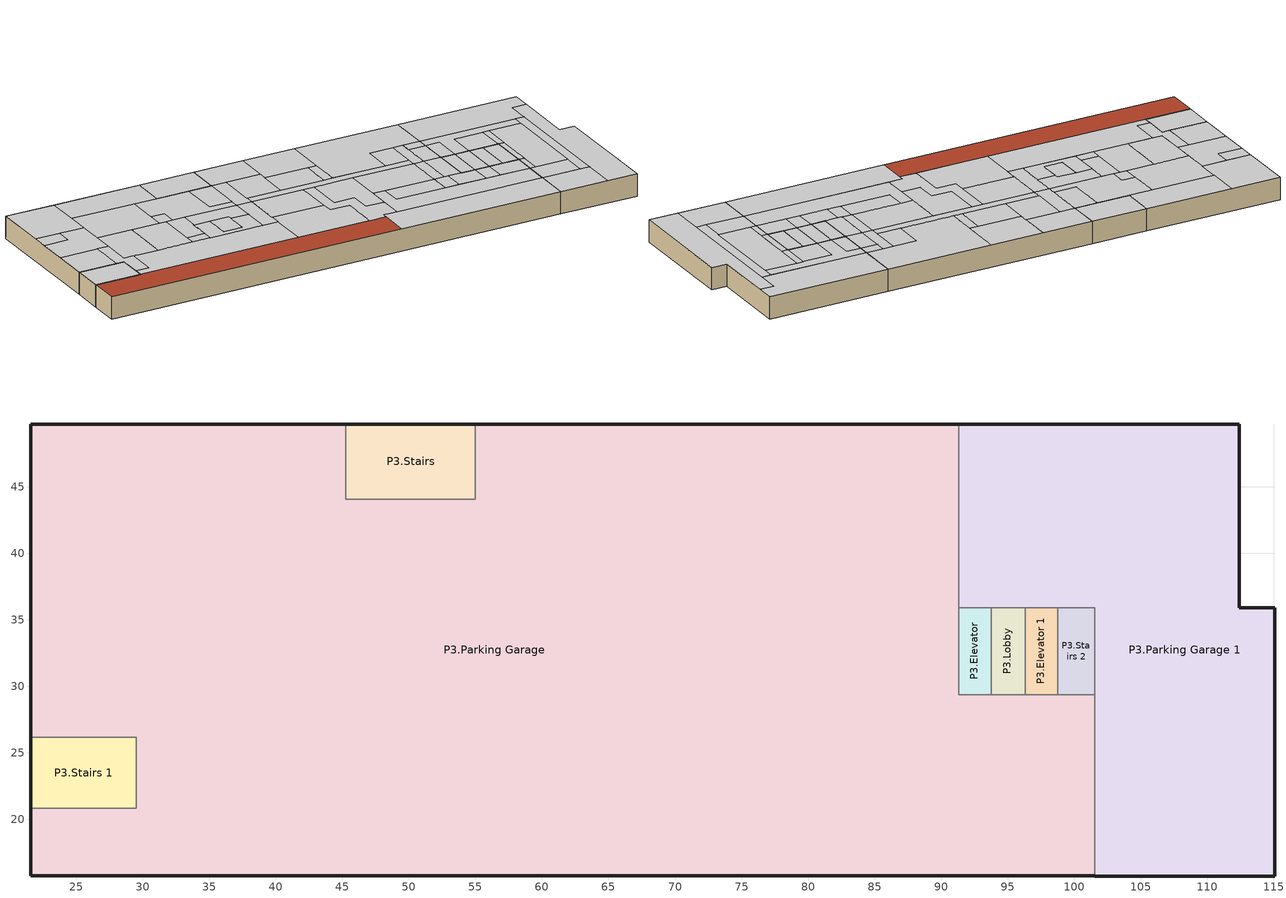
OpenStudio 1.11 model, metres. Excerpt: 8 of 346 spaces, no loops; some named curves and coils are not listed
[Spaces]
P3.Parking Garage
 floor to P2 1.Parking Garage: 91.32,49.72 91.32,29.38 101.54,29.38 101.54,15.75 21.57,15.75 21.57,20.83 29.52,20.83 29.52,26.17 21.57,26.17 21.57,49.72 45.27,49.72 45.27,44.08 54.98,44.08 54.98,49.72 z11.28
 wall outside: 21.57,20.83 21.57,15.75 101.54,15.75 / 45.27,49.72 21.57,49.72 21.57,26.17 / 91.32,49.72 54.98,49.72 z11.28:15.09
 wall to P3.Stairs 2: 101.54,29.38 98.75,29.38 z11.28:15.09
 wall to P3.Parking Garage 1: 101.54,15.75 101.54,29.38 / 91.32,35.92 91.32,49.72 z11.28:15.09
 wall to P3.Stairs 1: 21.57,26.17 29.52,26.17 29.52,20.83 21.57,20.83 z11.28:15.09
 wall to P3.Stairs: 54.98,49.72 54.98,44.08 45.27,44.08 45.27,49.72 z11.28:15.09
 wall to P3.Elevator: 93.77,29.38 91.32,29.38 91.32,35.92 z11.28:15.09
 wall to P3.Lobby: 96.34,29.38 93.77,29.38 z11.28:15.09
 wall to P3.Elevator 1: 98.75,29.38 96.34,29.38 z11.28:15.09
 ceiling to 4.Elec/MechRoom: 91.32,29.38 91.32,35.92 88.31,35.92 88.31,29.38 z15.09
 ceiling to 4.Conference 3: 93.77,25.76 93.77,29.38 89.02,29.38 89.02,25.76 z15.09
 ceiling to 4.Storage 1: 71.36,37.43 71.36,42.67 63.7,42.67 63.7,37.43 z15.09
 ceiling to 4.Corridor 4: 73.24,20.83 73.24,21.68 75.68,21.68 75.68,25.76 72.31,25.76 72.31,29.38 68.73,29.38 68.73,35.92 66.88,35.92 66.88,27.32 70.32,27.32 70.32,20.83 z15.09
 ceiling to 4.Restroom 3: 36.31,27.36 36.31,35.92 30.13,35.92 30.13,27.36 z15.09
 ceiling to 4.Conference: 86.5,25.76 86.5,29.38 77.75,29.38 77.75,25.76 z15.09
 ceiling to 4.Elec/MechRoom 1: 75.68,25.76 75.68,35.92 68.73,35.92 68.73,29.38 72.31,29.38 72.31,25.76 z15.09
 ceiling to 4.Corridor 8: 89.02,25.76 89.02,29.38 86.5,29.38 86.5,25.76 z15.09
 ceiling to 4.Corridor 11: 101.54,21.68 101.54,25.76 77.75,25.76 77.75,29.38 75.68,29.38 75.68,21.68 z15.09
 ceiling to 4.OpenOffice 2: 45.27,44.08 45.27,49.72 30.13,49.72 30.13,44.08 z15.09
 ceiling to 4.Corridor 3: 88.31,35.92 88.31,42.67 86.5,42.67 86.5,35.92 z15.09
 ceiling to 4.OpenOffice 5: 51.82,28.34 51.82,32.74 48.45,32.74 48.45,28.34 z15.09
 ceiling to 4.BreakRoom: 63.7,37.43 63.7,44.08 57.64,44.08 57.64,37.43 z15.09
 ceiling to 4.Corridor: 91.32,40.85 91.32,42.67 88.31,42.67 88.31,40.85 z15.09
 ceiling to 4.Storage: 91.32,35.92 91.32,40.85 88.31,40.85 88.31,35.92 z15.09
 ceiling to 4.Conference 1: 54.98,32.06 54.98,35.92 45.61,35.92 45.61,32.74 51.82,32.74 51.82,32.06 z15.09
 ceiling to 4.OpenOffice 4: 82.39,37.43 86.5,37.43 86.5,42.67 82.39,42.67 z15.09
 ceiling to 4.Corridor 7: 86.5,35.92 86.5,37.43 57.64,37.43 57.64,35.92 z15.09
 ceiling to 4.Corridor 10: 57.64,35.92 57.64,44.08 54.98,44.08 54.98,35.92 z15.09
 ceiling to 4.Conference 10: 101.54,25.76 101.54,29.38 96.34,29.38 96.34,25.76 z15.09
 ceiling to 4.Corridor 9: 88.31,29.38 88.31,35.92 86.5,35.92 86.5,29.38 z15.09
 ceiling to 4.OpenOffice 8: 86.5,29.38 86.5,35.92 75.68,35.92 75.68,29.38 z15.09
 ceiling to 4.Exercise: 28.2,26.17 28.2,32.3 21.57,32.3 21.57,26.17 z15.09
 ceiling to 4.Corridor 5: 96.34,25.76 96.34,29.38 93.77,29.38 93.77,25.76 z15.09
 ceiling to 4.OpenOffice 7: 30.13,40.19 30.13,49.72 21.57,49.72 21.57,40.19 z15.09; 30.13,32.3 30.13,40.19 25.83,40.19 25.83,37.41 21.57,37.41 21.57,32.3 z15.09
 ceiling to 4.Corridor 2: 31.79,22.33 31.79,27.36 30.13,27.36 30.13,32.3 28.2,32.3 28.2,26.17 29.52,26.17 29.52,22.33 z15.09
 ceiling to 4.OpenOffice: 57.64,27.36 57.64,35.92 54.98,35.92 54.98,27.36 z15.09
 ceiling to 4.Restroom 4: 66.88,29.38 66.88,35.92 57.64,35.92 57.64,29.38 z15.09
 ceiling to 4.Conference 8: 101.54,15.75 101.54,21.68 73.24,21.68 73.24,15.75 z15.09
 ceiling to 4.Conference 4: 70.32,20.83 70.32,27.32 66.88,27.32 66.88,29.38 57.64,29.38 57.64,20.83 z15.09
 ceiling to 4.Conference 6: 72.91,42.67 72.91,49.72 63.7,49.72 63.7,42.67 z15.09
 ceiling to 4.Exercise 1: 57.64,20.83 57.64,27.36 31.79,27.36 31.79,22.33 29.52,22.33 29.52,20.83 z15.09
 ceiling to 4.Conference 9: 82.39,37.43 82.39,42.67 91.32,42.67 91.32,49.72 72.91,49.72 72.91,37.43 z15.09
 ceiling to 4.PrintRoom: 45.61,29.21 45.61,35.92 42.43,35.92 42.43,29.21 z15.09
 ceiling to 4.Restroom 1: 45.61,27.36 45.61,29.21 42.43,29.21 42.43,27.36 z15.09
 ceiling to 4.Restroom: 54.98,27.36 54.98,32.06 51.82,32.06 51.82,28.34 48.45,28.34 48.45,32.74 45.61,32.74 45.61,27.36 z15.09
 ceiling to 4.OpenOffice 3: 41.22,35.92 41.22,44.08 30.13,44.08 30.13,35.92 z15.09; 54.98,35.92 54.98,37.41 50.98,37.41 50.98,44.08 41.22,44.08 41.22,38.67 43.6,38.67 43.6,35.92 z15.09
 ceiling to 4.Restroom 2: 42.43,27.36 42.43,35.92 36.31,35.92 36.31,27.36 z15.09
 ceiling to 4.Corridor 1: 72.91,37.43 72.91,42.67 71.36,42.67 71.36,37.43 z15.09
 ceiling to 4.Conference 5: 21.57,37.41 25.83,37.41 25.83,40.19 21.57,40.19 z15.09
 ceiling to 4.OpenOffice 6: 43.6,35.92 43.6,38.67 41.22,38.67 41.22,35.92 z15.09
 ceiling to 4.OpenOffice 1: 54.98,37.41 54.98,44.08 50.98,44.08 50.98,37.41 z15.09
 ceiling to 4.BreakRoom 1: 63.7,44.08 63.7,49.72 54.98,49.72 54.98,44.08 z15.09
 roof outside: 73.24,15.75 73.24,20.83 21.57,20.83 21.57,15.75 z15.09
P3.Parking Garage 1
 floor to P2 1.Parking Garage 1: 112.41,49.72 112.41,35.92 115.08,35.92 115.08,15.75 101.54,15.75 101.54,35.92 91.32,35.92 91.32,49.72 z11.28
 wall outside: 101.54,15.75 115.08,15.75 115.08,35.92 112.41,35.92 112.41,49.72 91.32,49.72 z11.28:15.09
 wall to P3.Stairs 2: 98.75,35.92 101.54,35.92 101.54,29.38 z11.28:15.09
 wall to P3.Elevator 1: 96.34,35.92 98.75,35.92 z11.28:15.09
 wall to P3.Lobby: 93.77,35.92 96.34,35.92 z11.28:15.09
 wall to P3.Elevator: 91.32,35.92 93.77,35.92 z11.28:15.09
 ceiling to 4.Storage: 93.77,35.92 93.77,40.85 91.32,40.85 91.32,35.92 z15.09
 ceiling to 4.Corridor: 101.54,35.92 102.61,35.92 102.61,40.85 101.54,40.85 z15.09; 96.34,35.92 96.34,40.85 108.28,40.85 108.28,42.67 91.32,42.67 91.32,40.85 93.77,40.85 93.77,35.92 z15.09
 ceiling to 4.Conference 2: 115.08,15.75 115.08,35.92 112.41,35.92 112.41,46.55 109.96,46.55 109.96,15.75 z15.09
 ceiling to 4.Conference 7: 108.28,25.76 108.28,40.85 102.61,40.85 102.61,25.76 z15.09
 ceiling to 4.Corridor 6: 109.96,21.68 109.96,42.67 108.28,42.67 108.28,21.68 z15.09
 ceiling to 4.Conference 10: 102.61,25.76 102.61,29.38 101.54,29.38 101.54,25.76 z15.09
 ceiling to 4.Corridor 11: 108.28,21.68 108.28,25.76 101.54,25.76 101.54,21.68 z15.09
 ceiling to 4.OpenOffice 9: 101.54,29.38 102.61,29.38 102.61,35.92 101.54,35.92 z15.09
 ceiling to 4.Conference 8: 109.96,15.75 109.96,21.68 101.54,21.68 101.54,15.75 z15.09
 ceiling to 4.Conference 9: 109.96,42.67 109.96,46.55 112.41,46.55 112.41,49.72 91.32,49.72 91.32,42.67 z15.09
 ceiling to 4.Lobby: 101.54,35.92 101.54,40.85 96.34,40.85 96.34,35.92 z15.09
P3.Stairs 1
 floor to P2 1.Stairs: 29.52,26.17 29.52,20.83 21.57,20.83 21.57,26.17 z11.28
 wall outside: 21.57,26.17 21.57,20.83 z11.28:15.09
 ceiling to 4.Stair: 29.52,20.83 29.52,26.17 21.57,26.17 21.57,20.83 z15.09
P3.Elevator
 floor to P2 1.Elevator 1: 93.77,35.92 93.77,29.38 91.32,29.38 91.32,35.92 z11.28
 wall to P3.Lobby: 93.77,29.38 93.77,35.92 z11.28:15.09
 ceiling to 4.Elevator: 93.77,29.38 93.77,35.92 91.32,35.92 91.32,29.38 z15.09
P3.Lobby
 floor to P2 1.Lobby: 96.34,35.92 96.34,29.38 93.77,29.38 93.77,35.92 z11.28
 wall to P3.Elevator 1: 96.34,29.38 96.34,35.92 z11.28:15.09
 ceiling to 4.Lobby 1: 96.34,29.38 96.34,35.92 93.77,35.92 93.77,29.38 z15.09
P3.Elevator 1
 floor to P2 1.Elevator: 98.75,35.92 98.75,29.38 96.34,29.38 96.34,35.92 z11.28
 wall to P3.Stairs 2: 98.75,29.38 98.75,35.92 z11.28:15.09
 ceiling to 4.Elevator 1: 98.75,29.38 98.75,35.92 96.34,35.92 96.34,29.38 z15.09
P3.Stairs 2
 floor to P2 1.Stairs 2: 101.54,35.92 101.54,29.38 98.75,29.38 98.75,35.92 z11.28
 ceiling to 4.Stairs: 101.54,29.38 101.54,35.92 98.75,35.92 98.75,29.38 z15.09
P3.Stairs
 floor to P2 1.Stairs 1: 54.98,49.72 54.98,44.08 45.27,44.08 45.27,49.72 z11.28
 wall outside: 54.98,49.72 45.27,49.72 z11.28:15.09
 ceiling to 4.Stairs 1: 54.98,44.08 54.98,49.72 45.27,49.72 45.27,44.08 z15.09
[Building]
Building 1: Space Type=OpenOffice; Default Construction Set=Proposed Construction Set; Default Schedule Set=90.1-2007 - Office - OpenOffice Schedule Set
[ClimateZones]
Climate Zone Institution Name 1=ASHRAE; Climate Zone Document Name 1=ANSI/ASHRAE Standard 169; Climate Zone Document Year 1=2006; Climate Zone Institution Name 2=CEC; Climate Zone Document Name 2=California Climate Zone Descriptions; Climate Zone Document Year 2=1995
[Site]
Denver Intl Ap: Latitude {deg}=39.83; Longitude {deg}=-104.65; Time Zone {hr}=-7; Elevation {m}=1650
[SizingPeriod:DesignDay] Barometric Pressure {Pa}=83011; Sky Clearness=0; Rain Indicator=0; Snow Indicator=0; Day of Month=21; Daylight Saving Time Indicator=0; Dry-Bulb Temperature Range Modifier Type=DefaultMultipliers
Name | Maximum Dry-Bulb Temperature {C} | Daily Dry-Bulb Temperature Range {deltaC} | Humidity Indicating Conditions at Maximum Dry-Bulb | Wind Speed {m/s} | Wind Direction {deg} | Month | Day Type | Humidity Indicating Type | Solar Model Indicator | ASHRAE Taub | ASHRAE Taud
Denver Intl Ap Ann Clg .4% Condns DP=>MDB | 19.9 | 15.2 | 16 | 4.2 | 80 | 7 | SummerDesignDay | Dewpoint | ASHRAETau | 0.424 | 2.012
Denver Intl Ap Ann Hum_n 99.6% Condns DP=>MCDB | -11.7 | 0 | -21.5 | 3.3 | 160 | 12 | WinterDesignDay | Dewpoint | ASHRAEClearSky
Denver Intl Ap Ann Htg 99.6% Condns DB | -17.4 | 0 | -17.4 | 3.3 | 160 | 12 | WinterDesignDay | Wetbulb | ASHRAEClearSky
Denver Intl Ap Ann Clg .4% Condns WB=>MDB | 27.3 | 15.2 | 18.3 | 4.2 | 80 | 7 | SummerDesignDay | Wetbulb | ASHRAETau | 0.424 | 2.012
[Construction]
ExtSlabCarpet 4in ClimateZone 1-8: MAT-CC05 4 HW CONCRETE, CP02 CARPET PAD
Exterior Door: F08 Metal surface, I01 25mm insulation board
Interior Ceiling: M11 100mm lightweight concrete, F05 Ceiling air space resistance, F16 Acoustic tile
Interior Door; Interior Partition: G05 25mm wood
Interior Floor: F16 Acoustic tile, F05 Ceiling air space resistance, M11 100mm lightweight concrete
Interior Wall: G01a 19mm gypsum board, F04 Wall air space resistance, G01a 19mm gypsum board
Interior Window: Clear 3mm
90.1-2007 Nonres 5B Skylight without Curb: Theoretical Glass [146]
VE 1-45 C: VE 1-45 WM
Precast Concrete Panel Wall Construction: MAT-SHEATH 1, Wall Insulation Precast concrete panels, 1/2IN Gypsum 1
R-30 Roof Construction: Roof Membrane 1, Roof Insulation [14]_R-value 30.0 (ft^2*h*R/Btu), Metal Decking 1
[Material] Thermal Absorptance=0.9
Name | Roughness | Thickness {m} | Conductivity {W/m-K} | Density {kg/m3} | Specific Heat {J/kg-K} | Solar Absorptance | Visible Absorptance
MAT-CC05 4 HW CONCRETE | Rough | 0.1016 | 1.311 | 2240 | 836.8 | 0.7 | 0.7
F08 Metal surface | Smooth | 0.0008 | 45.28 | 7824 | 500 | 0.7 | 0.7
I01 25mm insulation board | MediumRough | 0.0254 | 0.03 | 43 | 1210 | 0.7 | 0.7
M11 100mm lightweight concrete | MediumRough | 0.1016 | 0.53 | 1280 | 840 | 0.7 | 0.7
F16 Acoustic tile | MediumSmooth | 0.0191 | 0.06 | 368 | 590 | 0.7 | 0.7
G05 25mm wood | MediumSmooth | 0.0254 | 0.15 | 608 | 1630 | 0.7 | 0.7
G01a 19mm gypsum board | MediumSmooth | 0.019 | 0.16 | 800 | 1090 | 0.7 | 0.7
1/2IN Gypsum 1 | Smooth | 0.01271 | 0.16 | 784.9 | 830 | 0.92 | 0.92
Roof Membrane 1 | VeryRough | 0.0095 | 0.16 | 1121.29 | 1460 | 0.7 | 0.7
Metal Decking 1 | MediumSmooth | 0.001524 | 45.006 | 7680 | 418.4 | 0.7 | 0.3
Wall Insulation Precast concrete panels | MediumRough | 0.0949646 | 0.045 | 265 | 836.8 | 0.7 | 0.7
Roof Insulation [14]_R-value 30.0 (ft^2*h*R/Btu) | MediumRough | 0.258882 | 0.049 | 265 | 836.8 | 0.7 | 0.7
[Material:NoMass] Thermal Absorptance=0.9; Solar Absorptance=0.7
Name | Roughness | Thermal Resistance {m2-K/W} | Visible Absorptance
CP02 CARPET PAD | Smooth | 0.1 | 0.8
MAT-SHEATH 1 | Rough | 0.36256 | 0.7
[WindowMaterial:Glazing] Optical Data Type=SpectralAverage; Thickness {m}=0.003; Infrared Transmittance at Normal Incidence=0
Name | Solar Transmittance at Normal Incidence | Front Side Solar Reflectance at Normal Incidence | Back Side Solar Reflectance at Normal Incidence | Visible Transmittance at Normal Incidence | Front Side Visible Reflectance at Normal Incidence | Back Side Visible Reflectance at Normal Incidence | Front Side Infrared Hemispherical Emissivity | Back Side Infrared Hemispherical Emissivity | Conductivity {W/m-K} | Dirt Correction Factor for Solar and Visible Transmittance | Solar Diffusing
Clear 3mm | 0.837 | 0.075 | 0 | 0.898 | 0.081 | 0 | 0.84 | 0.84 | 0.9 | 1 | Yes
Theoretical Glass [146] | 0.481761 | 0.468239 | 0.468239 | 0.621562 | 0.328438 | 0.328438 | 0.9 | 0.9 | 0.03026
[WindowMaterial:SimpleGlazingSystem]
VE 1-45 WM: U-Factor {W/m2-K}=2.39623; Solar Heat Gain Coefficient=0.285; Visible Transmittance=0.336
[Material:AirGap]
Name | Thermal Resistance {m2-K/W}
F05 Ceiling air space resistance | 0.18
F04 Wall air space resistance | 0.15
[DefaultSurfaceConstructions]
Name | Floor Construction | Wall Construction | Roof Ceiling Construction
Default Surface Constructions 188 | Interior Floor | Interior Wall | Interior Ceiling
Default Surface Constructions 189 | ExtSlabCarpet 4in ClimateZone 1-8 | ExtSlabCarpet 4in ClimateZone 1-8 | ExtSlabCarpet 4in ClimateZone 1-8
Default Surface Constructions 187 adj ext wall insulation adj ext wall insulation adj roof insulation | ExtSlabCarpet 4in ClimateZone 1-8 | Precast Concrete Panel Wall Construction | R-30 Roof Construction
[DefaultSubSurfaceConstructions]
Name | Fixed Window Construction | Operable Window Construction | Door Construction | Skylight Construction | Tubular Daylight Dome Construction | Tubular Daylight Diffuser Construction
Default Sub Surface Constructions 125 | VE 1-45 C | VE 1-45 C | Exterior Door | 90.1-2007 Nonres 5B Skylight without Curb | Interior Window | Interior Window
Default Sub Surface Constructions 126 | Interior Window | Interior Window | Interior Door
[DefaultConstructionSet]
Proposed Construction Set: Default Exterior Surface Constructions=Default Surface Constructions 187 adj ext wall insulation adj ext wall insulation adj roof insulation; Default Interior Surface Constructions=Default Surface Constructions 188; Default Ground Contact Surface Constructions=Default Surface Constructions 189; Default Exterior SubSurface Constructions=Default Sub Surface Constructions 125; Default Interior SubSurface Constructions=Default Sub Surface Constructions 126; Interior Partition Construction=Interior Partition
[SpaceType] Standards Building Type=Office
Name | Default Schedule Set | Design Specification Outdoor Air Object | Standards Space Type
Corridor | 90.1-2007 - Office - Corridor Schedule Set | 90.1-2007 - Office - Corridor Ventilation | Corridor
Lobby | 90.1-2007 - Office - Lobby Schedule Set | 90.1-2007 - Office - Lobby Ventilation | Lobby
OpenOffice | 90.1-2007 - Office - OpenOffice Schedule Set | 90.1-2007 - Office - OpenOffice Ventilation | OpenOffice
Stair | 90.1-2007 - Office - Stair Schedule Set | 90.1-2007 - Office - Stair Ventilation | Stair
Storage | 90.1-2007 - Office - Storage Schedule Set | 90.1-2007 - Office - Storage Ventilation | Storage
Elevator |  |  | Corridor
Parking Garage | 90.1-2007 - Office - Corridor Schedule Set | 90.1-2007 - Office - Corridor Ventilation | Storage
Stairs | 90.1-2007 - Retail - Back_Space Schedule Set | 90.1-2007 - Retail - Back_Space Ventilation | Stair
[DefaultScheduleSet]
Name | Number of People Schedule | People Activity Level Schedule | Lighting Schedule | Electric Equipment Schedule | Infiltration Schedule
90.1-2007 - Office - Corridor Schedule Set; 90.1-2007 - Office - Lobby Schedule Set; 90.1-2007 - Office - OpenOffice Schedule Set | Medium Office Bldg Occ | Medium Office Activity | Office Bldg Light | Medium Office Bldg Equip | Medium Office Infil Quarter On
90.1-2007 - Office - Stair Schedule Set; 90.1-2007 - Office - Storage Schedule Set |  |  | Office Bldg Light |  | Medium Office Infil Quarter On
90.1-2007 - Retail - Back_Space Schedule Set | Retail Bldg Occ | Retail Activity | Retail Bldg Light | Retail Bldg Equip | Retail Infil Half On
[Lights:Definition] Design Level Calculation Method=Watts/Area
Name | Watts per Space Floor Area {W/m2}
90.1-2007 - Office - Corridor Lights Definition | 5.27432
90.1-2007 - Office - Lobby Lights Definition | 16.5764
90.1-2007 - Office - OpenOffice Lights Definition | 3.33681
90.1-2007 - Office - Stair Lights Definition | 3.65973
90.1-2007 - Office - Storage Lights Definition | 3.01389
90.1-2007 - Office - Parking Lights Definition | 0.538196
90.1-2007 - Retail - Back_Space Lights Definition | 8.61113
[Lights]
Name | Lights Definition | Space or SpaceType | Schedule
90.1-2007 - Office - Corridor Lights | 90.1-2007 - Office - Corridor Lights Definition | Corridor
90.1-2007 - Office - Lobby Lights | 90.1-2007 - Office - Lobby Lights Definition | Lobby
90.1-2007 - Office - OpenOffice Lights | 90.1-2007 - Office - OpenOffice Lights Definition | OpenOffice
90.1-2007 - Office - Stair Lights | 90.1-2007 - Office - Stair Lights Definition | Stair
90.1-2007 - Office - Storage Lights | 90.1-2007 - Office - Storage Lights Definition | Storage
Parking Lights | 90.1-2007 - Office - Parking Lights Definition | Parking Garage | Parking Sch
90.1-2007 - Retail - Back_Space Lights 1 | 90.1-2007 - Retail - Back_Space Lights Definition | Stairs
[DesignSpecification:OutdoorAir] Outdoor Air Method=Sum
Name | Outdoor Air Flow per Floor Area {m3/s-m2} | Outdoor Air Flow per Person {m3/s-person}
90.1-2007 - Office - Corridor Ventilation; 90.1-2007 - Office - Stair Ventilation | 0.0003048
90.1-2007 - Office - Lobby Ventilation; 90.1-2007 - Office - OpenOffice Ventilation | 0.0003048 | 0.00235974
90.1-2007 - Office - Storage Ventilation; 90.1-2007 - Retail - Back_Space Ventilation | 0.0006096
[People:Definition] Number of People Calculation Method=People/Area; Fraction Radiant=0.3
Name | People per Space Floor Area {person/m2}
90.1-2007 - Office - Corridor People Definition | 0.0107639
90.1-2007 - Office - Lobby People Definition | 0.107639
90.1-2007 - Office - OpenOffice People Definition | 0.0565105
90.1-2007 - Retail - Back_Space People Definition | 0.0358438
[People]
Name | People Definition | Space or SpaceType
90.1-2007 - Office - Corridor People | 90.1-2007 - Office - Corridor People Definition | Corridor
90.1-2007 - Office - Lobby People | 90.1-2007 - Office - Lobby People Definition | Lobby
90.1-2007 - Office - OpenOffice People | 90.1-2007 - Office - OpenOffice People Definition | OpenOffice
90.1-2007 - Retail - Back_Space People 1 | 90.1-2007 - Retail - Back_Space People Definition | Stairs
[SpaceInfiltration:DesignFlowRate] Design Flow Rate Calculation Method=Flow/ExteriorArea; Flow per Exterior Surface Area {m3/s-m2}=0.000226568
Name | Space or SpaceType
90.1-2007 - Office - Corridor Infiltration | Corridor
90.1-2007 - Office - Lobby Infiltration | Lobby
90.1-2007 - Office - OpenOffice Infiltration | OpenOffice
90.1-2007 - Office - Stair Infiltration | Stair
90.1-2007 - Office - Storage Infiltration | Storage
90.1-2007 - Office - Corridor Infiltration 1 | Parking Garage
90.1-2007 - Retail - Back_Space Infiltration 1 | Stairs
[ElectricEquipment:Definition] Design Level Calculation Method=Watts/Area
Name | Watts per Space Floor Area {W/m2}
90.1-2007 - Office - Corridor Electric Equipment Definition | 1.72223
90.1-2007 - Office - Lobby Electric Equipment Definition | 0.753474
90.1-2007 - Office - OpenOffice Electric Equipment Definition | 7.64238
Elevator Load | 107.639
90.1-2007 - Retail - Back_Space Electric Equipment Definition | 5.8771
[ElectricEquipment]
Name | Electric Equipment Definition | Space or SpaceType | Schedule
90.1-2007 - Office - Corridor Electric Equipment | 90.1-2007 - Office - Corridor Electric Equipment Definition | Corridor
90.1-2007 - Office - Lobby Electric Equipment | 90.1-2007 - Office - Lobby Electric Equipment Definition | Lobby
90.1-2007 - Office - OpenOffice Electric Equipment | 90.1-2007 - Office - OpenOffice Electric Equipment Definition | OpenOffice
Electric Equipment 1 | Elevator Load | Elevator | Elevator Commerical Sch
90.1-2007 - Retail - Back_Space Electric Equipment 1 | 90.1-2007 - Retail - Back_Space Electric Equipment Definition | Stairs
[ThermostatSetpoint:DualSetpoint]
Name | Heating Setpoint Temperature Schedule | Cooling Setpoint Temperature Schedule
P3.Lobby Zone Thermostat | Medium Office HtgSetp | Medium Office ClgSetp
P3.Parking Garage Zone Thermostat; P3.Stairs Zone Thermostat; P3.Stairs 1 Zone Thermostat; P3.Stairs 2 Zone Thermostat | Unit Heater Htg Sch | Unit Heater Clg Sch
[Space] Building Story=P3
Name | Space Type | Thermal Zone
P3.Parking Garage | Parking Garage | P3.Parking Garage Zone
P3.Parking Garage 1 | Parking Garage | P3.Parking Garage 1 Zone
P3.Stairs 1 | Stairs | P3.Stairs 1 Zone
P3.Elevator | Elevator | P3.Elevator Zone
P3.Lobby | Lobby | P3.Lobby Zone
P3.Elevator 1 | Elevator | P3.Elevator 1 Zone
P3.Stairs 2 | Stairs | P3.Stairs 2 Zone
P3.Stairs | Stairs | P3.Stairs Zone
[BuildingStory]
P3
[ThermalZone] Use Ideal Air Loads=No
Name | Thermostat
P3.Elevator Zone; P3.Elevator 1 Zone; P3.Parking Garage 1 Zone
P3.Parking Garage Zone | P3.Parking Garage Zone Thermostat
P3.Stairs Zone | P3.Stairs Zone Thermostat
P3.Stairs 1 Zone | P3.Stairs 1 Zone Thermostat
P3.Stairs 2 Zone | P3.Stairs 2 Zone Thermostat
P3.Lobby Zone | P3.Lobby Zone Thermostat
[Sizing:Zone] Zone Cooling Design Supply Air Temperature Input Method=SupplyAirTemperature; Zone Cooling Design Supply Air Temperature {C}=14; Zone Cooling Design Supply Air Temperature Difference {deltaC}=11.11; Zone Heating Design Supply Air Temperature Input Method=SupplyAirTemperature; Zone Heating Design Supply Air Temperature {C}=40; Zone Heating Design Supply Air Temperature Difference {deltaC}=11.11; Zone Cooling Design Supply Air Humidity Ratio {kg-H2O/kg-air}=0.0085; Zone Heating Design Supply Air Humidity Ratio {kg-H2O/kg-air}=0.008; Cooling Design Air Flow Method=DesignDay; Heating Design Air Flow Method=DesignDay; Account for Dedicated Outdoor Air System=No; Dedicated Outdoor Air System Control Strategy=NeutralSupplyAir; Dedicated Outdoor Air Low Setpoint Temperature for Design {C}=Autosize; Dedicated Outdoor Air High Setpoint Temperature for Design {C}=Autosize
5.Stairs Zone; 1.Corridor Zone; 1.Elevator Zone; P2 1.Elevator Zone; 1.Stair Zone; P2 1.Lobby Zone; 1.Elec/MechRoom Zone; 1.Elec/MechRoom 1 Zone; 1.Parking Garage Zone; 8.Elec/MechRoom Zone; 1.Stair 1 Zone; 5.Elec/MechRoom Zone; 1.Storage Zone; 7.Elevator Zone; 9.Elevator Zone; 7.Elec/MechRoom Zone; P2 1.Elevator 1 Zone; 1.Storage 1 Zone; 1.Stair 2 Zone; 1.Lobby Zone; 1.ClosedOffice Zone; 8.Corridor Zone; P3.Elevator Zone; P2 1.Parking Garage Zone; 1.Lobby 1 Zone; 1.Elec/MechRoom 2 Zone; 7.Stairs Zone; P2 1.Stairs Zone; 7.Stairs 1 Zone; 4.Elevator Zone; 4.Elec/MechRoom Zone; P3.Parking Garage Zone; 6.Elec/MechRoom Zone; P3.Elevator 1 Zone; 8.Stairs Zone; 6.Elevator Zone; 4.Stair Zone; 6.Stairs Zone; PL1.Stair Zone; 1.Elec/MechRoom 3 Zone; 1.ClosedOffice 1 Zone; 9.Stairs Zone; 1.ClosedOffice 2 Zone; 5.Stairs 1 Zone; 1.Elec/MechRoom 4 Zone; 6.Elevator 1 Zone; 8.Stairs 1 Zone; 1.Storage 2 Zone; 9.Stairs 1 Zone; 4.Stairs Zone; 4.Elevator 1 Zone; 4.Stairs 1 Zone; 1.Stair 3 Zone; 6.Elec/MechRoom 1 Zone; 4.Elec/MechRoom 1 Zone; 1.Elec/MechRoom 5 Zone; 5.Elevator Zone; 1.Stair 4 Zone; P3.Stairs Zone; 8.Elevator Zone; P3.Stairs 1 Zone; 9.Elec/MechRoom Zone; 1.Corridor 1 Zone; 5.Elec/MechRoom 1 Zone; PL1.Parking Garage Zone; P2 1.Stairs 1 Zone; P2 1.Stairs 2 Zone; 7.Elec/MechRoom 1 Zone; 6.Stair Zone; P3.Stairs 2 Zone; 8.Elec/MechRoom 1 Zone; P3.Lobby Zone; 8.Elevator 1 Zone; PL1.Stair 1 Zone; 7.Elevator 1 Zone; PL1.Elec/MechRoom Zone; 9.Elevator 1 Zone; 1.Corridor 2 Zone; P3.Parking Garage 1 Zone; P2 1.Parking Garage 1 Zone; 1.Restroom Zone; 5.Elevator 1 Zone
[Zone equipment]
5.Stairs Zone: 5.Stairs Zone Unit Heater
1.Corridor Zone: VRF Zone Terminal 6
1.Stair Zone: 1.Stair Zone Unit Heater
1.Elec/MechRoom Zone: 1.Elec/MechRoom Zone Unit Heater
1.Elec/MechRoom 1 Zone: 1.Elec/MechRoom 1 Zone Unit Heater
1.Parking Garage Zone: 1.Parking Garage Zone Unit Heater
8.Elec/MechRoom Zone: 8.Elec/MechRoom Zone Unit Heater
1.Stair 1 Zone: 1.Stair 1 Zone Unit Heater
5.Elec/MechRoom Zone: 5.Elec/MechRoom Zone Unit Heater
1.Storage Zone: VRF Zone Terminal 10
7.Elec/MechRoom Zone: 7.Elec/MechRoom Zone Unit Heater
1.Storage 1 Zone: VRF Zone Terminal 9
1.Stair 2 Zone: 1.Stair 2 Zone Unit Heater
1.Lobby Zone: VRF Zone Terminal 8
1.ClosedOffice Zone: VRF Zone Terminal 3
P2 1.Parking Garage Zone: P2 1.Parking Garage Zone Unit Heater
1.Lobby 1 Zone: VRF Zone Terminal 7
1.Elec/MechRoom 2 Zone: 1.Elec/MechRoom 2 Zone Unit Heater
7.Stairs Zone: 7.Stairs Zone Unit Heater
P2 1.Stairs Zone: P2 1.Stairs Zone Unit Heater
7.Stairs 1 Zone: 7.Stairs 1 Zone Unit Heater
4.Elec/MechRoom Zone: 4.Elec/MechRoom Zone Unit Heater
P3.Parking Garage Zone: P3.Parking Garage Zone Unit Heater
6.Elec/MechRoom Zone: 6.Elec/MechRoom Zone Unit Heater
8.Stairs Zone: 8.Stairs Zone Unit Heater
4.Stair Zone: 4.Stair Zone Unit Heater
6.Stairs Zone: 6.Stairs Zone Unit Heater
PL1.Stair Zone: PL1.Stair Zone Unit Heater
1.Elec/MechRoom 3 Zone: 1.Elec/MechRoom 3 Zone Unit Heater
1.ClosedOffice 1 Zone: VRF Zone Terminal 1
9.Stairs Zone: 9.Stairs Zone Unit Heater
1.ClosedOffice 2 Zone: VRF Zone Terminal 2
5.Stairs 1 Zone: 5.Stairs 1 Zone Unit Heater
1.Elec/MechRoom 4 Zone: 1.Elec/MechRoom 4 Zone Unit Heater
8.Stairs 1 Zone: 8.Stairs 1 Zone Unit Heater
1.Storage 2 Zone: VRF Zone Terminal 11
9.Stairs 1 Zone: 9.Stairs 1 Zone Unit Heater
4.Stairs Zone: 4.Stairs Zone Unit Heater
4.Stairs 1 Zone: 4.Stairs 1 Zone Unit Heater
1.Stair 3 Zone: 1.Stair 3 Zone Unit Heater
6.Elec/MechRoom 1 Zone: 6.Elec/MechRoom 1 Zone Unit Heater
4.Elec/MechRoom 1 Zone: 4.Elec/MechRoom 1 Zone Unit Heater
1.Elec/MechRoom 5 Zone: 1.Elec/MechRoom 5 Zone Unit Heater
1.Stair 4 Zone: 1.Stair 4 Zone Unit Heater
P3.Stairs Zone: P3.Stairs Zone Unit Heater
P3.Stairs 1 Zone: P3.Stairs 1 Zone Unit Heater
9.Elec/MechRoom Zone: 9.Elec/MechRoom Zone Unit Heater
1.Corridor 1 Zone: VRF Zone Terminal 4
5.Elec/MechRoom 1 Zone: 5.Elec/MechRoom 1 Zone Unit Heater
PL1.Parking Garage Zone: Zone Exhaust Fan, PL1.Parking Garage Zone Unit Heater
P2 1.Stairs 1 Zone: P2 1.Stairs 1 Zone Unit Heater
P2 1.Stairs 2 Zone: P2 1.Stairs 2 Zone Unit Heater
7.Elec/MechRoom 1 Zone: 7.Elec/MechRoom 1 Zone Unit Heater
6.Stair Zone: 6.Stair Zone Unit Heater
P3.Stairs 2 Zone: P3.Stairs 2 Zone Unit Heater
8.Elec/MechRoom 1 Zone: 8.Elec/MechRoom 1 Zone Unit Heater
PL1.Stair 1 Zone: PL1.Stair 1 Zone Unit Heater
PL1.Elec/MechRoom Zone: PL1.Elec/MechRoom Zone Unit Heater
1.Corridor 2 Zone: VRF Zone Terminal 5
P3.Parking Garage 1 Zone: P3.Parking Garage 1 Zone Unit Heater
P2 1.Parking Garage 1 Zone: P2 1.Parking Garage 1 Zone Unit Heater
[Fan:ZoneExhaust]
Zone Exhaust Fan: Fan Efficiency=0.6; Pressure Rise {Pa}=124.544; Maximum Flow Rate {m3/s}=3.06766; System Availability Manager Coupling Mode=Decoupled
[Fan:ConstantVolume] Availability Schedule=Always On Discrete; Pressure Rise {Pa}=373.6; Maximum Flow Rate {m3/s}=AutoSize
Fan Constant Volume 1; Fan Constant Volume 2; Fan Constant Volume 3; Fan Constant Volume 4; Fan Constant Volume 5; Fan Constant Volume 6; Fan Constant Volume 7; Fan Constant Volume 8; Fan Constant Volume 9; Fan Constant Volume 10; Fan Constant Volume 11; Fan Constant Volume 12; Fan Constant Volume 13; Fan Constant Volume 14; Fan Constant Volume 15; Fan Constant Volume 16; Fan Constant Volume 17; Fan Constant Volume 18; Fan Constant Volume 19; Fan Constant Volume 20; Fan Constant Volume 21; Fan Constant Volume 22; Fan Constant Volume 23; Fan Constant Volume 24; Fan Constant Volume 25; Fan Constant Volume 26; Fan Constant Volume 27; Fan Constant Volume 28; Fan Constant Volume 29; Fan Constant Volume 30; Fan Constant Volume 31; Fan Constant Volume 32; Fan Constant Volume 33; Fan Constant Volume 34; Fan Constant Volume 35; Fan Constant Volume 36; Fan Constant Volume 37; Fan Constant Volume 38; Fan Constant Volume 39; Fan Constant Volume 40; Fan Constant Volume 41; Fan Constant Volume 42; Fan Constant Volume 43; Fan Constant Volume 44; Fan Constant Volume 45; Fan Constant Volume 46; Fan Constant Volume 47; Fan Constant Volume 48; Fan Constant Volume 49; Fan Constant Volume 50
[Coil:Heating:Electric] Availability Schedule=Always On Discrete
Coil Heating Electric 275; Coil Heating Electric 276; Coil Heating Electric 277; Coil Heating Electric 278; Coil Heating Electric 279; Coil Heating Electric 280; Coil Heating Electric 281; Coil Heating Electric 282; Coil Heating Electric 283; Coil Heating Electric 284; Coil Heating Electric 285; Coil Heating Electric 286; Coil Heating Electric 287; Coil Heating Electric 288; Coil Heating Electric 289; Coil Heating Electric 290; Coil Heating Electric 291; Coil Heating Electric 292; Coil Heating Electric 293; Coil Heating Electric 294; Coil Heating Electric 295; Coil Heating Electric 296; Coil Heating Electric 297; Coil Heating Electric 298; Coil Heating Electric 299; Coil Heating Electric 300; Coil Heating Electric 301; Coil Heating Electric 302; Coil Heating Electric 303; Coil Heating Electric 304; Coil Heating Electric 305; Coil Heating Electric 306; Coil Heating Electric 307; Coil Heating Electric 308; Coil Heating Electric 309; Coil Heating Electric 310; Coil Heating Electric 311; Coil Heating Electric 312; Coil Heating Electric 313; Coil Heating Electric 314; Coil Heating Electric 315; Coil Heating Electric 316; Coil Heating Electric 317; Coil Heating Electric 318; Coil Heating Electric 319; Coil Heating Electric 320; Coil Heating Electric 321; Coil Heating Electric 322; Coil Heating Electric 323; Coil Heating Electric 324
[ZoneHVAC:UnitHeater] Availability Schedule=Always On Discrete; Maximum Supply Air Flow Rate {m3/s}=autosize; Fan Control Type=OnOff; Minimum Hot Water Flow Rate {m3/s}=0; Heating Convergence Tolerance=0.001
Name | Supply Air Fan | Heating Coil
5.Stairs Zone Unit Heater | Fan Constant Volume 1 | Coil Heating Electric 275
1.Stair Zone Unit Heater | Fan Constant Volume 2 | Coil Heating Electric 276
1.Elec/MechRoom Zone Unit Heater | Fan Constant Volume 3 | Coil Heating Electric 277
1.Elec/MechRoom 1 Zone Unit Heater | Fan Constant Volume 4 | Coil Heating Electric 278
1.Parking Garage Zone Unit Heater | Fan Constant Volume 5 | Coil Heating Electric 279
8.Elec/MechRoom Zone Unit Heater | Fan Constant Volume 6 | Coil Heating Electric 280
1.Stair 1 Zone Unit Heater | Fan Constant Volume 7 | Coil Heating Electric 281
5.Elec/MechRoom Zone Unit Heater | Fan Constant Volume 8 | Coil Heating Electric 282
7.Elec/MechRoom Zone Unit Heater | Fan Constant Volume 9 | Coil Heating Electric 283
1.Stair 2 Zone Unit Heater | Fan Constant Volume 10 | Coil Heating Electric 284
P2 1.Parking Garage Zone Unit Heater | Fan Constant Volume 11 | Coil Heating Electric 285
1.Elec/MechRoom 2 Zone Unit Heater | Fan Constant Volume 12 | Coil Heating Electric 286
7.Stairs Zone Unit Heater | Fan Constant Volume 13 | Coil Heating Electric 287
P2 1.Stairs Zone Unit Heater | Fan Constant Volume 14 | Coil Heating Electric 288
7.Stairs 1 Zone Unit Heater | Fan Constant Volume 15 | Coil Heating Electric 289
4.Elec/MechRoom Zone Unit Heater | Fan Constant Volume 16 | Coil Heating Electric 290
P3.Parking Garage Zone Unit Heater | Fan Constant Volume 17 | Coil Heating Electric 291
6.Elec/MechRoom Zone Unit Heater | Fan Constant Volume 18 | Coil Heating Electric 292
8.Stairs Zone Unit Heater | Fan Constant Volume 19 | Coil Heating Electric 293
4.Stair Zone Unit Heater | Fan Constant Volume 20 | Coil Heating Electric 294
6.Stairs Zone Unit Heater | Fan Constant Volume 21 | Coil Heating Electric 295
PL1.Stair Zone Unit Heater | Fan Constant Volume 22 | Coil Heating Electric 296
1.Elec/MechRoom 3 Zone Unit Heater | Fan Constant Volume 23 | Coil Heating Electric 297
9.Stairs Zone Unit Heater | Fan Constant Volume 24 | Coil Heating Electric 298
5.Stairs 1 Zone Unit Heater | Fan Constant Volume 25 | Coil Heating Electric 299
1.Elec/MechRoom 4 Zone Unit Heater | Fan Constant Volume 26 | Coil Heating Electric 300
8.Stairs 1 Zone Unit Heater | Fan Constant Volume 27 | Coil Heating Electric 301
9.Stairs 1 Zone Unit Heater | Fan Constant Volume 28 | Coil Heating Electric 302
4.Stairs Zone Unit Heater | Fan Constant Volume 29 | Coil Heating Electric 303
4.Stairs 1 Zone Unit Heater | Fan Constant Volume 30 | Coil Heating Electric 304
1.Stair 3 Zone Unit Heater | Fan Constant Volume 31 | Coil Heating Electric 305
6.Elec/MechRoom 1 Zone Unit Heater | Fan Constant Volume 32 | Coil Heating Electric 306
4.Elec/MechRoom 1 Zone Unit Heater | Fan Constant Volume 33 | Coil Heating Electric 307
1.Elec/MechRoom 5 Zone Unit Heater | Fan Constant Volume 34 | Coil Heating Electric 308
1.Stair 4 Zone Unit Heater | Fan Constant Volume 35 | Coil Heating Electric 309
P3.Stairs Zone Unit Heater | Fan Constant Volume 36 | Coil Heating Electric 310
P3.Stairs 1 Zone Unit Heater | Fan Constant Volume 37 | Coil Heating Electric 311
9.Elec/MechRoom Zone Unit Heater | Fan Constant Volume 38 | Coil Heating Electric 312
5.Elec/MechRoom 1 Zone Unit Heater | Fan Constant Volume 39 | Coil Heating Electric 313
PL1.Parking Garage Zone Unit Heater | Fan Constant Volume 40 | Coil Heating Electric 314
P2 1.Stairs 1 Zone Unit Heater | Fan Constant Volume 41 | Coil Heating Electric 315
P2 1.Stairs 2 Zone Unit Heater | Fan Constant Volume 42 | Coil Heating Electric 316
7.Elec/MechRoom 1 Zone Unit Heater | Fan Constant Volume 43 | Coil Heating Electric 317
6.Stair Zone Unit Heater | Fan Constant Volume 44 | Coil Heating Electric 318
P3.Stairs 2 Zone Unit Heater | Fan Constant Volume 45 | Coil Heating Electric 319
8.Elec/MechRoom 1 Zone Unit Heater | Fan Constant Volume 46 | Coil Heating Electric 320
PL1.Stair 1 Zone Unit Heater | Fan Constant Volume 47 | Coil Heating Electric 321
PL1.Elec/MechRoom Zone Unit Heater | Fan Constant Volume 48 | Coil Heating Electric 322
P3.Parking Garage 1 Zone Unit Heater | Fan Constant Volume 49 | Coil Heating Electric 323
P2 1.Parking Garage 1 Zone Unit Heater | Fan Constant Volume 50 | Coil Heating Electric 324
[AirConditioner:VariableRefrigerantFlow]
VRF System: Availability Schedule=Always On Discrete 1; Rated Total Cooling Capacity {W}=autosize; Rated Cooling COP {W/W}=4.35; Minimum Outdoor Temperature in Cooling Mode {C}=-5; Maximum Outdoor Temperature in Cooling Mode {C}=43; Cooling Capacity Ratio Modifier Function of Low Temperature Curve=vrfCoolCapFT; Cooling Capacity Ratio Boundary Curve=vrfCoolCapFTBoundary; Cooling Capacity Ratio Modifier Function of High Temperature Curve=vrfCoolCapFTHi; Cooling Energy Input Ratio Modifier Function of Low Temperature Curve=vrfCoolEIRFT; Cooling Energy Input Ratio Boundary Curve=vrfCoolEIRFTBoundary; Cooling Energy Input Ratio Modifier Function of High Temperature Curve=vrfCoolEIRFTHi; Cooling Energy Input Ratio Modifier Function of Low Part-Load Ratio Curve=coolingEIRLowPLR; Cooling Energy Input Ratio Modifier Function of High Part-Load Ratio Curve=coolingEIRHiPLR; Cooling Combination Ratio Correction Factor Curve=coolingCombRatio; Cooling Part-Load Fraction Correlation Curve=vrfCPLFFPLR; Rated Total Heating Capacity {W}=autosize; Rated Total Heating Capacity Sizing Ratio {W/W}=1; Rated Heating COP {W/W}=4.82; Minimum Outdoor Temperature in Heating Mode {C}=-25; Maximum Outdoor Temperature in Heating Mode {C}=30; Heating Capacity Ratio Modifier Function of Low Temperature Curve=vrfHeatCapFT; Heating Capacity Ratio Boundary Curve=vrfHeatCapFTBoundary; Heating Capacity Ratio Modifier Function of High Temperature Curve=vrfHeatCapFTHi; Heating Energy Input Ratio Modifier Function of Low Temperature Curve=vrfHeatEIRFT; Heating Energy Input Ratio Boundary Curve=vrfHeatEIRFTBoundary; Heating Energy Input Ratio Modifier Function of High Temperature Curve=vrfHeatEIRFTHi; Heating Performance Curve Outdoor Temperature Type=WetBulbTemperature; Heating Energy Input Ratio Modifier Function of Low Part-Load Ratio Curve=heatingEIRLowPLR; Heating Energy Input Ratio Modifier Function of High Part-Load Ratio Curve=heatingEIRHiPLR; Heating Combination Ratio Correction Factor Curve=heatingCombRatio; Heating Part-Load Fraction Correlation Curve=vrfCPLFFPLR; Minimum Heat Pump Part-Load Ratio=0.25; Master Thermostat Priority Control Type=LoadPriority; Heat Pump Waste Heat Recovery=No; Equivalent Piping Length used for Piping Correction Factor in Cooling Mode {m}=30; Vertical Height used for Piping Correction Factor {m}=10; Piping Correction Factor for Length in Cooling Mode Curve=coolingLengthCorrectionFactor; Piping Correction Factor for Height in Cooling Mode Coefficient=-0.000386; Equivalent Piping Length used for Piping Correction Factor in Heating Mode {m}=30; Piping Correction Factor for Length in Heating Mode Curve=VRF System HeatingLengthCorrectionFactor; Piping Correction Factor for Height in Heating Mode Coefficient=0; Crankcase Heater Power per Compressor {W}=15; Number of Compressors=3; Ratio of Compressor Size to Total Compressor Capacity=0.33; Maximum Outdoor Dry-bulb Temperature for Crankcase Heater {C}=7; Defrost Strategy=Resistive; Defrost Control=Timed; Defrost Time Period Fraction=0.058333; Resistive Defrost Heater Capacity {W}=1e-07; Maximum Outdoor Dry-bulb Temperature for Defrost Operation {C}=7; Water Condenser Volume Flow Rate {m3/s}=autosize; Evaporative Condenser Effectiveness=0.9; Evaporative Condenser Air Flow Rate {m3/s}=autosize; Evaporative Condenser Pump Rated Power Consumption {W}=autosize; Basin Heater Capacity {W/K}=0; Basin Heater Setpoint Temperature {C}=2; Fuel Type=Electricity; Minimum Outdoor Temperature in Heat Recovery Mode {C}=0; Maximum Outdoor Temperature in Heat Recovery Mode {C}=20; Heat Recovery Cooling Capacity Modifier Curve=VRF System Heat Recovery Cooling Cap Modifier; Initial Heat Recovery Cooling Capacity Fraction=0.5; Heat Recovery Cooling Capacity Time Constant {hr}=0.083; Heat Recovery Cooling Energy Modifier Curve=VRF System Heat Recovery Cooling Energy Modifier; Initial Heat Recovery Cooling Energy Fraction=1; Heat Recovery Cooling Energy Time Constant {hr}=0; Heat Recovery Heating Capacity Modifier Curve=VRF System Heat Recovery Heating Cap Modifier; Initial Heat Recovery Heating Capacity Fraction=0.5; Heat Recovery Heating Capacity Time Constant {hr}=0.083; Heat Recovery Heating Energy Modifier Curve=VRF System Heat Recovery Heating Energy Modifier; Initial Heat Recovery Heating Energy Fraction=0.5; Heat Recovery Heating Energy Time Constant {hr}=0
[ZoneHVAC:TerminalUnit:VariableRefrigerantFlow] Terminal Unit Availability schedule=Always On Discrete 1; Supply Air Flow Rate During Cooling Operation {m3/s}=autosize; Supply Air Flow Rate When No Cooling is Needed {m3/s}=autosize; Supply Air Flow Rate During Heating Operation {m3/s}=autosize; Supply Air Flow Rate When No Heating is Needed {m3/s}=autosize; Outdoor Air Flow Rate During Cooling Operation {m3/s}=autosize; Outdoor Air Flow Rate During Heating Operation {m3/s}=autosize; Outdoor Air Flow Rate When No Cooling or Heating is Needed {m3/s}=autosize; Supply Air Fan Operating Mode Schedule=Always On Discrete 2; Zone Terminal Unit On Parasitic Electric Energy Use {W}=30; Zone Terminal Unit Off Parasitic Electric Energy Use {W}=20; Rated Total Heating Capacity Sizing Ratio {W/W}=1
Name | Supply Air Fan | Cooling Coil | Heating Coil
VRF Zone Terminal 1 | VRF Zone Terminal Fan 1 | VRF Zone Terminal Cooling Coil 1 | VRF Zone Terminal Heating Coil 1
VRF Zone Terminal 2 | VRF Zone Terminal Fan 2 | VRF Zone Terminal Cooling Coil 2 | VRF Zone Terminal Heating Coil 2
VRF Zone Terminal 3 | VRF Zone Terminal Fan 3 | VRF Zone Terminal Cooling Coil 3 | VRF Zone Terminal Heating Coil 3
VRF Zone Terminal 4 | VRF Zone Terminal Fan 4 | VRF Zone Terminal Cooling Coil 4 | VRF Zone Terminal Heating Coil 4
VRF Zone Terminal 5 | VRF Zone Terminal Fan 5 | VRF Zone Terminal Cooling Coil 5 | VRF Zone Terminal Heating Coil 5
VRF Zone Terminal 6 | VRF Zone Terminal Fan 6 | VRF Zone Terminal Cooling Coil 6 | VRF Zone Terminal Heating Coil 6
VRF Zone Terminal 7 | VRF Zone Terminal Fan 7 | VRF Zone Terminal Cooling Coil 7 | VRF Zone Terminal Heating Coil 7
VRF Zone Terminal 8 | VRF Zone Terminal Fan 8 | VRF Zone Terminal Cooling Coil 8 | VRF Zone Terminal Heating Coil 8
VRF Zone Terminal 9 | VRF Zone Terminal Fan 9 | VRF Zone Terminal Cooling Coil 9 | VRF Zone Terminal Heating Coil 9
VRF Zone Terminal 10 | VRF Zone Terminal Fan 10 | VRF Zone Terminal Cooling Coil 10 | VRF Zone Terminal Heating Coil 10
VRF Zone Terminal 11 | VRF Zone Terminal Fan 11 | VRF Zone Terminal Cooling Coil 11 | VRF Zone Terminal Heating Coil 11
[Fan:OnOff] Availability Schedule=Always On Discrete 3; Fan Efficiency=0.6; Pressure Rise {Pa}=300; Maximum Flow Rate {m3/s}=autosize; Motor Efficiency=0.8; Motor In Airstream Fraction=1
Name | Fan Power Ratio Function of Speed Ratio Curve | Fan Efficiency Ratio Function of Speed Ratio Curve
VRF Zone Terminal Fan 1 | Fan On Off Power Curve 3 | Fan On Off Efficiency Curve 7
VRF Zone Terminal Fan 2 | Fan On Off Power Curve 4 | Fan On Off Efficiency Curve 8
VRF Zone Terminal Fan 3 | Fan On Off Power Curve 5 | Fan On Off Efficiency Curve 9
VRF Zone Terminal Fan 4 | Fan On Off Power Curve 6 | Fan On Off Efficiency Curve 10
VRF Zone Terminal Fan 5 | Fan On Off Power Curve 7 | Fan On Off Efficiency Curve 11
VRF Zone Terminal Fan 6 | Fan On Off Power Curve 8 | Fan On Off Efficiency Curve 12
[Schedule:Ruleset]
Name | Default Day Schedule | Summer Design Day Schedule | Winter Design Day Schedule
Office Bldg Light | Office Bldg Light Default Schedule | Office Bldg Light Summer Design Day | Office Bldg Light Winter Design Day
Medium Office HtgSetp | Medium Office HtgSetp Default Schedule | Medium Office HtgSetp Summer Design Day | Medium Office HtgSetp Winter Design Day
Medium Office ClgSetp | Medium Office ClgSetp Default Schedule | Medium Office ClgSetp Summer Design Day | Medium Office ClgSetp Winter Design Day
Medium Office Bldg Occ | Medium Office Bldg Occ Default Schedule | Medium Office Bldg Occ Summer Design Day | Medium Office Bldg Occ Winter Design Day
Medium Office Activity | Medium Office Activity Default Schedule | Medium Office Activity Summer Design Day | Medium Office Activity Winter Design Day
Medium Office Infil Quarter On | Medium Office Infil Quarter On Default Schedule | Medium Office Infil Quarter On Summer Design Day | Medium Office Infil Quarter On Winter Design Day
Medium Office Bldg Equip | Medium Office Bldg Equip Default Schedule | Medium Office Bldg Equip Summer Design Day | Medium Office Bldg Equip Winter Design Day
Unit Heater Htg Sch | Schedule Day 15
Unit Heater Clg Sch | Schedule Day 16
Elevator Commerical Sch | Schedule Day 17
Parking Sch | Schedule Day 19
Retail Bldg Occ | Retail Bldg Occ Default Schedule | Retail Bldg Occ Summer Design Day | Retail Bldg Occ Winter Design Day
Retail Activity | Retail Activity Default Schedule | Retail Activity Summer Design Day | Retail Activity Winter Design Day
Retail Bldg Light | Retail Bldg Light Default Schedule | Retail Bldg Light Summer Design Day | Retail Bldg Light Winter Design Day
Retail Bldg Equip | Retail Bldg Equip Default Schedule | Retail Bldg Equip Summer Design Day | Retail Bldg Equip Winter Design Day
Retail Infil Half On | Retail Infil Half On Default Schedule | Retail Infil Half On Summer Design Day | Retail Infil Half On Winter Design Day
[Schedule:Day]
Office Bldg Light Default Schedule: 5, 0, 0.05, 7, 0, 0.1, 8, 0, 0.3, 17, 0, 0.9, 18, 0, 0.7, 20, 0, 0.5, 22, 0, 0.3, 23, 0, 0.1, 24, 0, 0.05
Office Bldg Light Summer Design Day; Medium Office Infil Quarter On Rule 1 Day Schedule; Medium Office Bldg Equip Summer Design Day; Schedule Day 19; Retail Bldg Occ Summer Design Day; Retail Bldg Occ Winter Design Day; Retail Bldg Light Summer Design Day; Retail Bldg Equip Summer Design Day; Retail Infil Half On Winter Design Day: 24, 0, 1
Office Bldg Light Winter Design Day; Medium Office Bldg Occ Winter Design Day; Medium Office Bldg Occ Rule 1 Day Schedule; Medium Office Bldg Equip Winter Design Day; Schedule Day 17; Retail Bldg Light Winter Design Day; Retail Bldg Equip Winter Design Day: 24, 0, 0
Office Bldg Light Rule 1 Day Schedule: 24, 0, 0.05
Office Bldg Light Rule 2 Day Schedule: 6, 0, 0.05, 8, 0, 0.1, 14, 0, 0.5, 17, 0, 0.15, 24, 0, 0.05
Medium Office HtgSetp Default Schedule: 6, 0, 21, 22, 0, 21, 24, 0, 21
Medium Office HtgSetp Summer Design Day: 24, 0, 15.6
Medium Office HtgSetp Winter Design Day; Medium Office HtgSetp Rule 1 Day Schedule: 24, 0, 21
Medium Office HtgSetp Rule 2 Day Schedule: 6, 0, 21, 18, 0, 21, 24, 0, 21
Medium Office ClgSetp Default Schedule; Medium Office ClgSetp Summer Design Day: 6, 0, 26.7, 22, 0, 24, 24, 0, 26.7
Medium Office ClgSetp Winter Design Day; Medium Office ClgSetp Rule 1 Day Schedule: 24, 0, 26.7
Medium Office ClgSetp Rule 2 Day Schedule: 6, 0, 26.7, 18, 0, 24, 24, 0, 26.7
Medium Office Bldg Occ Default Schedule: 6, 0, 0, 7, 0, 0.1, 8, 0, 0.2, 12, 0, 0.95, 13, 0, 0.5, 17, 0, 0.95, 18, 0, 0.7, 20, 0, 0.4, 22, 0, 0.1, 24, 0, 0.05
Medium Office Bldg Occ Summer Design Day: 6, 0, 0, 22, 0, 1, 24, 0, 0.05
Medium Office Bldg Occ Rule 2 Day Schedule: 6, 0, 0, 8, 0, 0.1, 14, 0, 0.5, 17, 0, 0.1, 24, 0, 0
Medium Office Activity Default Schedule; Medium Office Activity Summer Design Day; Medium Office Activity Winter Design Day; Retail Activity Default Schedule; Retail Activity Summer Design Day; Retail Activity Winter Design Day: 24, 0, 120
Medium Office Infil Quarter On Default Schedule; Medium Office Infil Quarter On Summer Design Day: 6, 0, 1, 22, 0, 0.25, 24, 0, 1
Medium Office Infil Quarter On Winter Design Day; Medium Office Infil Quarter On Rule 2 Day Schedule: 6, 0, 1, 18, 0, 0.25, 24, 0, 1
Medium Office Bldg Equip Default Schedule: 8, 0, 0.4, 12, 0, 0.9, 13, 0, 0.8, 17, 0, 0.9, 18, 0, 0.8, 20, 0, 0.6, 22, 0, 0.5, 24, 0, 0.4
Medium Office Bldg Equip Rule 1 Day Schedule: 24, 0, 0.3
Medium Office Bldg Equip Rule 2 Day Schedule: 6, 0, 0.3, 8, 0, 0.4, 14, 0, 0.5, 17, 0, 0.35, 24, 0, 0.3
Schedule Day 15: 24, 0, 10
Schedule Day 16: 24, 0, 93.3333
Schedule Day 18: 5, 0, 0, 19, 0, 0.9, 20, 0, 0.5, 24, 0, 0
Retail Bldg Occ Default Schedule: 7, 0, 0, 8, 0, 0.1, 9, 0, 0.2, 11, 0, 0.5, 15, 0, 0.7, 16, 0, 0.8, 17, 0, 0.7, 19, 0, 0.5, 21, 0, 0.3, 24, 0, 0
Retail Bldg Light Default Schedule: 7, 0, 0.05, 8, 0, 0.2, 9, 0, 0.5, 18, 0, 0.9, 20, 0, 0.6, 21, 0, 0.5, 22, 0, 0.2, 24, 0, 0.05
Retail Bldg Equip Default Schedule: 7, 0, 0.2, 8, 0, 0.4, 9, 0, 0.7, 18, 0, 0.9, 20, 0, 0.8, 21, 0, 0.7, 22, 0, 0.4, 24, 0, 0.2
Retail Infil Half On Default Schedule; Retail Infil Half On Summer Design Day: 6, 0, 1, 21, 0, 0.5, 24, 0, 1
Retail Bldg Light Rule 2 Day Schedule: 7, 0, 0.05, 8, 0, 0.1, 9, 0, 0.3, 10, 0, 0.6, 18, 0, 0.9, 19, 0, 0.5, 21, 0, 0.3, 22, 0, 0.1, 24, 0, 0.05
Retail Bldg Light Rule 1 Day Schedule: 8, 0, 0.05, 10, 0, 0.1, 12, 0, 0.4, 17, 0, 0.6, 18, 0, 0.4, 19, 0, 0.2, 24, 0, 0.05
Retail Infil Half On Rule 2 Day Schedule: 6, 0, 1, 22, 0, 0.5, 24, 0, 1
Retail Bldg Equip Rule 2 Day Schedule: 7, 0, 0.15, 8, 0, 0.3, 9, 0, 0.5, 10, 0, 0.8, 18, 0, 0.9, 19, 0, 0.7, 21, 0, 0.5, 22, 0, 0.3, 24, 0, 0.15
Retail Bldg Occ Rule 2 Day Schedule: 7, 0, 0, 8, 0, 0.1, 9, 0, 0.2, 10, 0, 0.5, 11, 0, 0.6, 17, 0, 0.8, 18, 0, 0.6, 21, 0, 0.2, 22, 0, 0.1, 24, 0, 0
Retail Bldg Equip Rule 1 Day Schedule: 8, 0, 0.15, 10, 0, 0.3, 12, 0, 0.6, 17, 0, 0.8, 18, 0, 0.6, 19, 0, 0.4, 24, 0, 0.15
Retail Bldg Occ Rule 1 Day Schedule: 9, 0, 0, 10, 0, 0.1, 12, 0, 0.2, 17, 0, 0.4, 18, 0, 0.2, 19, 0, 0.1, 24, 0, 0
Retail Infil Half On Rule 1 Day Schedule: 8, 0, 1, 17, 0, 0.5, 24, 0, 1
[Schedule:Rule]
Name | Schedule Ruleset | Rule Order | Day Schedule | Apply Sunday | Apply Monday | Apply Tuesday | Apply Wednesday | Apply Thursday | Apply Friday | Apply Saturday | Date Specification Type | Start Month | Start Day | End Month | End Day
Office Bldg Light Rule 1 | Office Bldg Light | 0 | Office Bldg Light Rule 1 Day Schedule | Yes | No | No | No | No | No | No | DateRange | 1 | 1 | 12 | 31
Office Bldg Light Rule 2 | Office Bldg Light | 1 | Office Bldg Light Rule 2 Day Schedule | No | No | No | No | No | No | Yes | DateRange | 1 | 1 | 12 | 31
Medium Office HtgSetp Rule 1 | Medium Office HtgSetp | 0 | Medium Office HtgSetp Rule 1 Day Schedule | Yes | No | No | No | No | No | No | DateRange | 1 | 1 | 12 | 31
Medium Office HtgSetp Rule 2 | Medium Office HtgSetp | 1 | Medium Office HtgSetp Rule 2 Day Schedule | No | No | No | No | No | No | Yes | DateRange | 1 | 1 | 12 | 31
Medium Office ClgSetp Rule 1 | Medium Office ClgSetp | 0 | Medium Office ClgSetp Rule 1 Day Schedule | Yes | No | No | No | No | No | No | DateRange | 1 | 1 | 12 | 31
Medium Office ClgSetp Rule 2 | Medium Office ClgSetp | 1 | Medium Office ClgSetp Rule 2 Day Schedule | No | No | No | No | No | No | Yes | DateRange | 1 | 1 | 12 | 31
Medium Office Bldg Occ Rule 1 | Medium Office Bldg Occ | 0 | Medium Office Bldg Occ Rule 1 Day Schedule | Yes | No | No | No | No | No | No | DateRange | 1 | 1 | 12 | 31
Medium Office Bldg Occ Rule 2 | Medium Office Bldg Occ | 1 | Medium Office Bldg Occ Rule 2 Day Schedule | No | No | No | No | No | No | Yes | DateRange | 1 | 1 | 12 | 31
Medium Office Infil Quarter On Rule 1 | Medium Office Infil Quarter On | 0 | Medium Office Infil Quarter On Rule 1 Day Schedule | Yes | No | No | No | No | No | No | DateRange | 1 | 1 | 12 | 31
Medium Office Infil Quarter On Rule 2 | Medium Office Infil Quarter On | 1 | Medium Office Infil Quarter On Rule 2 Day Schedule | No | No | No | No | No | No | Yes | DateRange | 1 | 1 | 12 | 31
Medium Office Bldg Equip Rule 1 | Medium Office Bldg Equip | 0 | Medium Office Bldg Equip Rule 1 Day Schedule | Yes | No | No | No | No | No | No | DateRange | 1 | 1 | 12 | 31
Medium Office Bldg Equip Rule 2 | Medium Office Bldg Equip | 1 | Medium Office Bldg Equip Rule 2 Day Schedule | No | No | No | No | No | No | Yes | DateRange | 1 | 1 | 12 | 31
Schedule Rule 6 | Elevator Commerical Sch | 0 | Schedule Day 18 |  | Yes | Yes | Yes | Yes | Yes
Retail Bldg Light Rule 2 | Retail Bldg Light | 1 | Retail Bldg Light Rule 2 Day Schedule | No | No | No | No | No | No | Yes | DateRange | 1 | 1 | 12 | 31
Retail Bldg Light Rule 1 | Retail Bldg Light | 0 | Retail Bldg Light Rule 1 Day Schedule | Yes | No | No | No | No | No | No | DateRange | 1 | 1 | 12 | 31
Retail Infil Half On Rule 2 | Retail Infil Half On | 1 | Retail Infil Half On Rule 2 Day Schedule | No | No | No | No | No | No | Yes | DateRange | 1 | 1 | 12 | 31
Retail Bldg Equip Rule 2 | Retail Bldg Equip | 1 | Retail Bldg Equip Rule 2 Day Schedule | No | No | No | No | No | No | Yes | DateRange | 1 | 1 | 12 | 31
Retail Bldg Occ Rule 2 | Retail Bldg Occ | 1 | Retail Bldg Occ Rule 2 Day Schedule | No | No | No | No | No | No | Yes | DateRange | 1 | 1 | 12 | 31
Retail Bldg Equip Rule 1 | Retail Bldg Equip | 0 | Retail Bldg Equip Rule 1 Day Schedule | Yes | No | No | No | No | No | No | DateRange | 1 | 1 | 12 | 31
Retail Bldg Occ Rule 1 | Retail Bldg Occ | 0 | Retail Bldg Occ Rule 1 Day Schedule | Yes | No | No | No | No | No | No | DateRange | 1 | 1 | 12 | 31
Retail Infil Half On Rule 1 | Retail Infil Half On | 0 | Retail Infil Half On Rule 1 Day Schedule | Yes | No | No | No | No | No | No | DateRange | 1 | 1 | 12 | 31
